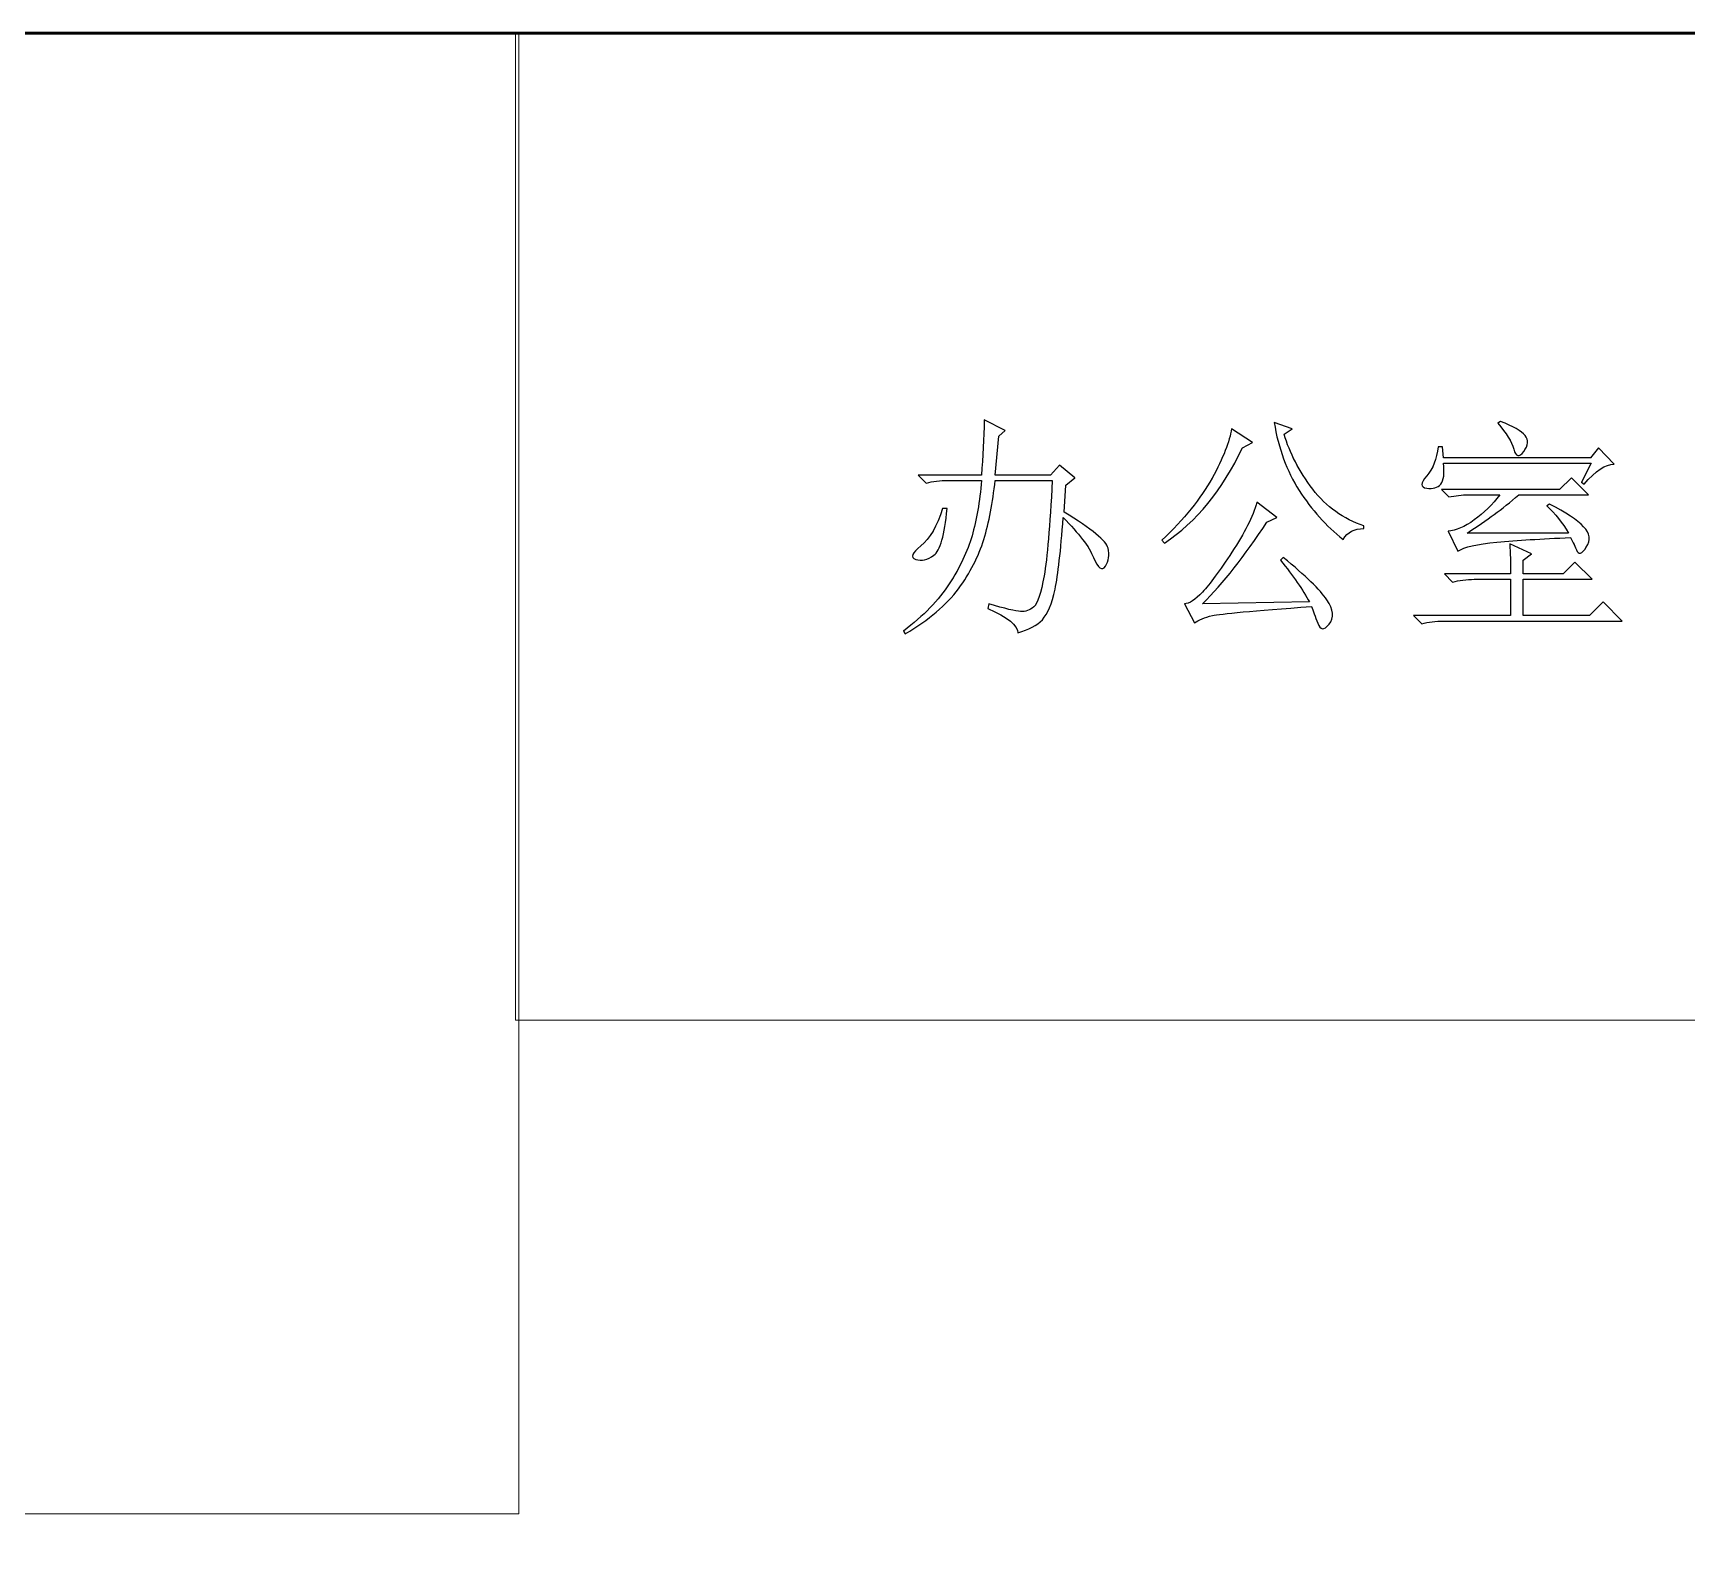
# Model space of a CAD drawing. Header units: millimetres. Extents: x -1478 to 887, y -2742 to 2769.
# Drawn here: x -874 to -270, y 2218 to 2769 of the extents above; entities that cross this region are included whole.
import ezdxf

# ---------------------------------------------------------------- set-up
doc = ezdxf.new("R2010")
doc.units = ezdxf.units.MM
doc.header["$MEASUREMENT"] = 0
doc.layers.add('layer 1', color=7, linetype='Continuous')

msp = doc.modelspace()

# ---------------------------------------------------------------- linework, layer by layer
at = {"layer": 'layer 1', "color": 254, "lineweight": 50}
msp.add_lwpolyline([(-1477.9262, -2741.7131), (886.7568, -2741.7131), (886.7568, 2769.2023), (-1477.9262, 2769.2023), (-1477.9262, -2741.7131)], close=True, dxfattribs=at)
at = {"layer": 'layer 1', "color": 241, "lineweight": 20}
for points in [[(-1477.9258, 2228.1309), (-696.3778, 2228.1309), (-696.3778, 2769.2021), (-1477.9258, 2769.2021), (-1477.9258, 2228.1309)], [(-697.5857, 2408.4883), (-156.5141, 2408.4883), (-156.5141, 2769.2021), (-697.5857, 2769.2021), (-697.5857, 2408.4883)]]:
    msp.add_lwpolyline(points, close=True, dxfattribs=at)
at = {"layer": 'layer 1', "color": 250}
for points, knots in [([(-496.5097, 2604.0764), (-496.5097, 2604.0764), (-497.1742, 2594.137), (-497.1742, 2594.137), (-497.1742, 2594.137), (-487.0086, 2587.9585), (-481.6501, 2583.5897), (-481.0987, 2581.0447), (-481.0987, 2581.0447), (-480.5473, 2578.5139), (-480.8866, 2576.3083), (-482.1025, 2574.4279), (-482.1025, 2574.4279), (-483.3184, 2572.5475), (-484.7464, 2573.5937), (-486.4006, 2577.5666), (-486.4006, 2577.5666), (-488.0548, 2581.5537), (-491.7591, 2586.4032), (-497.4994, 2592.1576), (-497.4994, 2592.1576), (-498.3901, 2579.9985), (-499.3798, 2571.275), (-500.4826, 2565.9731), (-500.4826, 2565.9731), (-501.5854, 2560.6711), (-503.1406, 2556.9668), (-505.12, 2554.8743), (-505.12, 2554.8743), (-507.1136, 2552.7677), (-510.0968, 2551.17), (-514.0697, 2550.0672), (-514.0697, 2550.0672), (-514.0697, 2552.7253), (-517.7174, 2555.7085), (-525.0129, 2559.0169), (-525.0129, 2559.0169), (-525.0129, 2559.0169), (-524.6736, 2560.6711), (-524.6736, 2560.6711), (-524.6736, 2560.6711), (-518.7071, 2558.9038), (-514.8473, 2557.9707), (-513.08, 2557.8576), (-513.08, 2557.8576), (-511.3127, 2557.7444), (-509.715, 2558.2958), (-508.2729, 2559.5118), (-508.2729, 2559.5118), (-506.8449, 2560.7277), (-505.5725, 2564.5451), (-504.4696, 2570.9498), (-504.4696, 2570.9498), (-503.3527, 2577.3546), (-502.363, 2588.9482), (-501.4864, 2605.7447), (-501.4864, 2605.7447), (-501.4864, 2605.7447), (-522.3549, 2605.7447), (-522.3549, 2605.7447), (-522.3549, 2605.7447), (-523.2456, 2597.5585), (-524.617, 2590.3903), (-526.4975, 2584.1976), (-526.4975, 2584.1976), (-528.3779, 2578.0191), (-531.4742, 2571.9961), (-535.7723, 2566.1427), (-535.7723, 2566.1427), (-540.0846, 2560.2894), (-546.5459, 2554.8178), (-555.1704, 2549.742), (-555.1704, 2549.742), (-555.1704, 2549.742), (-555.8207, 2550.7317), (-555.8207, 2550.7317), (-555.8207, 2550.7317), (-548.5394, 2556.2599), (-542.9547, 2562.0001), (-539.0949, 2567.9666), (-539.0949, 2567.9666), (-535.2209, 2573.933), (-532.4639, 2579.7864), (-530.8097, 2585.5266), (-530.8097, 2585.5266), (-529.1555, 2591.2669), (-527.9961, 2598.0109), (-527.3316, 2605.7447), (-527.3316, 2605.7447), (-527.3316, 2605.7447), (-539.5897, 2605.7447), (-539.5897, 2605.7447), (-539.5897, 2605.7447), (-542.4598, 2605.7447), (-545.1179, 2605.4054), (-547.5356, 2604.7409), (-547.5356, 2604.7409), (-547.5356, 2604.7409), (-550.5188, 2607.7241), (-550.5188, 2607.7241), (-550.5188, 2607.7241), (-550.5188, 2607.7241), (-527.3316, 2607.7241), (-527.3316, 2607.7241), (-527.3316, 2607.7241), (-526.8933, 2614.3551), (-526.554, 2621.0991), (-526.3278, 2627.9422), (-526.3278, 2627.9422), (-526.3278, 2627.9422), (-518.7071, 2623.9693), (-518.7071, 2623.9693), (-518.7071, 2623.9693), (-518.7071, 2623.9693), (-521.0259, 2621.9757), (-521.0259, 2621.9757), (-521.0259, 2621.9757), (-521.0259, 2621.9757), (-522.3549, 2607.7241), (-522.3549, 2607.7241), (-522.3549, 2607.7241), (-522.3549, 2607.7241), (-502.1509, 2607.7241), (-502.1509, 2607.7241), (-502.1509, 2607.7241), (-502.1509, 2607.7241), (-498.8284, 2611.3718), (-498.8284, 2611.3718), (-498.8284, 2611.3718), (-498.8284, 2611.3718), (-493.2013, 2606.7344), (-493.2013, 2606.7344), (-493.2013, 2606.7344), (-493.2013, 2606.7344), (-496.5097, 2604.0764), (-496.5097, 2604.0764)], [0, 0, 0, 0, 0.02941176, 0.02941176, 0.02941176, 0.02941176, 0.05882353, 0.05882353, 0.05882353, 0.05882353, 0.08823529, 0.08823529, 0.08823529, 0.08823529, 0.11764706, 0.11764706, 0.11764706, 0.11764706, 0.14705882, 0.14705882, 0.14705882, 0.14705882, 0.17647059, 0.17647059, 0.17647059, 0.17647059, 0.20588235, 0.20588235, 0.20588235, 0.20588235, 0.23529412, 0.23529412, 0.23529412, 0.23529412, 0.26470588, 0.26470588, 0.26470588, 0.26470588, 0.29411765, 0.29411765, 0.29411765, 0.29411765, 0.32352941, 0.32352941, 0.32352941, 0.32352941, 0.35294118, 0.35294118, 0.35294118, 0.35294118, 0.38235294, 0.38235294, 0.38235294, 0.38235294, 0.41176471, 0.41176471, 0.41176471, 0.41176471, 0.44117647, 0.44117647, 0.44117647, 0.44117647, 0.47058824, 0.47058824, 0.47058824, 0.47058824, 0.5, 0.5, 0.5, 0.5, 0.52941176, 0.52941176, 0.52941176, 0.52941176, 0.55882353, 0.55882353, 0.55882353, 0.55882353, 0.58823529, 0.58823529, 0.58823529, 0.58823529, 0.61764706, 0.61764706, 0.61764706, 0.61764706, 0.64705882, 0.64705882, 0.64705882, 0.64705882, 0.67647059, 0.67647059, 0.67647059, 0.67647059, 0.70588235, 0.70588235, 0.70588235, 0.70588235, 0.73529412, 0.73529412, 0.73529412, 0.73529412, 0.76470588, 0.76470588, 0.76470588, 0.76470588, 0.79411765, 0.79411765, 0.79411765, 0.79411765, 0.82352941, 0.82352941, 0.82352941, 0.82352941, 0.85294118, 0.85294118, 0.85294118, 0.85294118, 0.88235294, 0.88235294, 0.88235294, 0.88235294, 0.91176471, 0.91176471, 0.91176471, 0.91176471, 0.94117647, 0.94117647, 0.94117647, 0.94117647, 0.97058824, 0.97058824, 0.97058824, 0.97058824, 1, 1, 1, 1]), ([(-435.9968, 2624.6338), (-435.9968, 2624.6338), (-428.3762, 2619.657), (-428.3762, 2619.657), (-428.3762, 2619.657), (-428.3762, 2619.657), (-432.0239, 2617.6635), (-432.0239, 2617.6635), (-432.0239, 2617.6635), (-439.3194, 2602.2101), (-448.8205, 2590.6024), (-460.5271, 2582.8686), (-460.5271, 2582.8686), (-460.5271, 2582.8686), (-461.5168, 2583.8724), (-461.5168, 2583.8724), (-461.5168, 2583.8724), (-453.3448, 2591.6062), (-447.2087, 2599.1703), (-443.1226, 2606.5647), (-443.1226, 2606.5647), (-439.0366, 2613.9733), (-436.6613, 2619.9822), (-435.9968, 2624.6338)], [0, 0, 0, 0, 0.16666667, 0.16666667, 0.16666667, 0.16666667, 0.33333333, 0.33333333, 0.33333333, 0.33333333, 0.5, 0.5, 0.5, 0.5, 0.66666667, 0.66666667, 0.66666667, 0.66666667, 0.83333333, 0.83333333, 0.83333333, 0.83333333, 1, 1, 1, 1]), ([(-413.7994, 2624.6338), (-413.7994, 2624.6338), (-416.7826, 2622.6402), (-416.7826, 2622.6402), (-416.7826, 2622.6402), (-414.789, 2615.7972), (-411.311, 2609.1097), (-406.3484, 2602.5918), (-406.3484, 2602.5918), (-401.3716, 2596.074), (-395.1365, 2591.6062), (-387.629, 2589.1744), (-387.629, 2589.1744), (-387.629, 2589.1744), (-387.629, 2588.1705), (-387.629, 2588.1705), (-387.629, 2588.1705), (-391.1636, 2588.1705), (-393.6944, 2586.8557), (-395.2496, 2584.1976), (-395.2496, 2584.1976), (-401.4281, 2589.0613), (-406.7866, 2595.0277), (-411.311, 2602.097), (-411.311, 2602.097), (-415.8494, 2609.1662), (-418.8751, 2617.4514), (-420.4303, 2626.9525), (-420.4303, 2626.9525), (-420.4303, 2626.9525), (-413.7994, 2624.6338), (-413.7994, 2624.6338)], [0, 0, 0, 0, 0.125, 0.125, 0.125, 0.125, 0.25, 0.25, 0.25, 0.25, 0.375, 0.375, 0.375, 0.375, 0.5, 0.5, 0.5, 0.5, 0.625, 0.625, 0.625, 0.625, 0.75, 0.75, 0.75, 0.75, 0.875, 0.875, 0.875, 0.875, 1, 1, 1, 1]), ([(-338.7097, 2626.6132), (-338.7097, 2626.6132), (-337.72, 2627.2777), (-337.72, 2627.2777), (-337.72, 2627.2777), (-333.0826, 2625.5104), (-330.0993, 2623.7996), (-328.7703, 2622.1454), (-328.7703, 2622.1454), (-327.4413, 2620.4912), (-327.611, 2618.5542), (-329.2652, 2616.3486), (-329.2652, 2616.3486), (-330.9194, 2614.1288), (-332.1353, 2614.4116), (-332.9129, 2617.1686), (-332.9129, 2617.1686), (-333.6905, 2619.9256), (-335.6134, 2623.0785), (-338.7097, 2626.6132)], [0, 0, 0, 0, 0.2, 0.2, 0.2, 0.2, 0.4, 0.4, 0.4, 0.4, 0.6, 0.6, 0.6, 0.6, 0.8, 0.8, 0.8, 0.8, 1, 1, 1, 1]), ([(-308.2271, 2605.0802), (-308.2271, 2605.0802), (-304.5793, 2612.0363), (-304.5793, 2612.0363), (-304.5793, 2612.0363), (-304.5793, 2612.0363), (-358.5885, 2612.0363), (-358.5885, 2612.0363), (-358.5885, 2612.0363), (-358.1502, 2608.2755), (-358.4895, 2605.7447), (-359.5923, 2604.4157), (-359.5923, 2604.4157), (-360.6951, 2603.0867), (-362.4059, 2602.5918), (-364.7246, 2602.917), (-364.7246, 2602.917), (-367.0433, 2603.2563), (-367.0433, 2604.7409), (-364.7246, 2607.3989), (-364.7246, 2607.3989), (-362.4059, 2610.0428), (-361.0203, 2613.5774), (-360.582, 2618.0028), (-360.582, 2618.0028), (-360.582, 2618.0028), (-358.9278, 2618.0028), (-358.9278, 2618.0028), (-358.9278, 2618.0028), (-358.9278, 2618.0028), (-358.5885, 2614.0299), (-358.5885, 2614.0299), (-358.5885, 2614.0299), (-358.5885, 2614.0299), (-304.9186, 2614.0299), (-304.9186, 2614.0299), (-304.9186, 2614.0299), (-304.9186, 2614.0299), (-301.9354, 2617.6635), (-301.9354, 2617.6635), (-301.9354, 2617.6635), (-301.9354, 2617.6635), (-296.2941, 2611.697), (-296.2941, 2611.697), (-296.2941, 2611.697), (-299.3905, 2611.697), (-303.0382, 2609.2793), (-307.2374, 2604.4157), (-307.2374, 2604.4157), (-307.2374, 2604.4157), (-308.2271, 2605.0802), (-308.2271, 2605.0802)], [0, 0, 0, 0, 0.07692308, 0.07692308, 0.07692308, 0.07692308, 0.15384615, 0.15384615, 0.15384615, 0.15384615, 0.23076923, 0.23076923, 0.23076923, 0.23076923, 0.30769231, 0.30769231, 0.30769231, 0.30769231, 0.38461538, 0.38461538, 0.38461538, 0.38461538, 0.46153846, 0.46153846, 0.46153846, 0.46153846, 0.53846154, 0.53846154, 0.53846154, 0.53846154, 0.61538462, 0.61538462, 0.61538462, 0.61538462, 0.69230769, 0.69230769, 0.69230769, 0.69230769, 0.76923077, 0.76923077, 0.76923077, 0.76923077, 0.84615385, 0.84615385, 0.84615385, 0.84615385, 0.92307692, 0.92307692, 0.92307692, 0.92307692, 1, 1, 1, 1]), ([(-331.089, 2600.4428), (-334.1854, 2597.7847), (-337.1686, 2595.4095), (-340.0387, 2593.317), (-340.0387, 2593.317), (-342.9088, 2591.2103), (-346.2173, 2588.9482), (-349.9781, 2586.5163), (-349.9781, 2586.5163), (-349.9781, 2586.5163), (-312.8645, 2586.5163), (-312.8645, 2586.5163), (-312.8645, 2586.5163), (-315.0701, 2590.2772), (-317.7281, 2593.5856), (-320.8245, 2596.4557), (-320.8245, 2596.4557), (-320.8245, 2596.4557), (-319.8206, 2597.1202), (-319.8206, 2597.1202), (-319.8206, 2597.1202), (-313.8542, 2594.0239), (-309.7116, 2591.2669), (-307.3929, 2588.835), (-307.3929, 2588.835), (-305.0742, 2586.4032), (-304.749, 2583.929), (-306.4032, 2581.384), (-306.4032, 2581.384), (-308.0574, 2578.8391), (-309.2733, 2578.5139), (-310.0509, 2580.3943), (-310.0509, 2580.3943), (-310.8285, 2582.2606), (-311.5355, 2583.7593), (-312.2, 2584.8621), (-312.2, 2584.8621), (-322.8039, 2584.4238), (-331.7535, 2583.8724), (-339.049, 2583.2079), (-339.049, 2583.2079), (-346.3304, 2582.5434), (-351.0809, 2581.4406), (-353.2865, 2579.8854), (-353.2865, 2579.8854), (-353.2865, 2579.8854), (-356.9342, 2587.1808), (-356.9342, 2587.1808), (-356.9342, 2587.1808), (-354.0641, 2587.4071), (-350.8688, 2588.7785), (-347.3342, 2591.3234), (-347.3342, 2591.3234), (-343.7996, 2593.8684), (-340.7032, 2596.9081), (-338.0452, 2600.4428), (-338.0452, 2600.4428), (-338.0452, 2600.4428), (-351.3071, 2600.4428), (-351.3071, 2600.4428), (-351.3071, 2600.4428), (-351.3071, 2600.4428), (-356.6091, 2599.7783), (-356.6091, 2599.7783), (-356.6091, 2599.7783), (-356.6091, 2599.7783), (-359.253, 2602.4222), (-359.253, 2602.4222), (-359.253, 2602.4222), (-359.253, 2602.4222), (-316.1729, 2602.4222), (-316.1729, 2602.4222), (-316.1729, 2602.4222), (-316.1729, 2602.4222), (-311.8748, 2606.7344), (-311.8748, 2606.7344), (-311.8748, 2606.7344), (-311.8748, 2606.7344), (-305.569, 2600.4428), (-305.569, 2600.4428), (-305.569, 2600.4428), (-305.569, 2600.4428), (-331.089, 2600.4428), (-331.089, 2600.4428)], [0, 0, 0, 0, 0.04761905, 0.04761905, 0.04761905, 0.04761905, 0.0952381, 0.0952381, 0.0952381, 0.0952381, 0.14285714, 0.14285714, 0.14285714, 0.14285714, 0.19047619, 0.19047619, 0.19047619, 0.19047619, 0.23809524, 0.23809524, 0.23809524, 0.23809524, 0.28571429, 0.28571429, 0.28571429, 0.28571429, 0.33333333, 0.33333333, 0.33333333, 0.33333333, 0.38095238, 0.38095238, 0.38095238, 0.38095238, 0.42857143, 0.42857143, 0.42857143, 0.42857143, 0.47619048, 0.47619048, 0.47619048, 0.47619048, 0.52380952, 0.52380952, 0.52380952, 0.52380952, 0.57142857, 0.57142857, 0.57142857, 0.57142857, 0.61904762, 0.61904762, 0.61904762, 0.61904762, 0.66666667, 0.66666667, 0.66666667, 0.66666667, 0.71428571, 0.71428571, 0.71428571, 0.71428571, 0.76190476, 0.76190476, 0.76190476, 0.76190476, 0.80952381, 0.80952381, 0.80952381, 0.80952381, 0.85714286, 0.85714286, 0.85714286, 0.85714286, 0.9047619, 0.9047619, 0.9047619, 0.9047619, 0.95238095, 0.95238095, 0.95238095, 0.95238095, 1, 1, 1, 1]), ([(-446.6007, 2560.6711), (-446.6007, 2560.6711), (-407.5077, 2561.3356), (-407.5077, 2561.3356), (-407.5077, 2561.3356), (-409.9395, 2565.7468), (-413.4742, 2570.8367), (-418.1116, 2576.5769), (-418.1116, 2576.5769), (-418.1116, 2576.5769), (-417.1078, 2577.5666), (-417.1078, 2577.5666), (-417.1078, 2577.5666), (-408.9357, 2570.9498), (-403.6338, 2565.8034), (-401.2019, 2562.1698), (-401.2019, 2562.1698), (-398.7842, 2558.5221), (-398.5015, 2555.5388), (-400.3819, 2553.2201), (-400.3819, 2553.2201), (-402.2623, 2550.9014), (-403.6338, 2551.0004), (-404.5245, 2553.5453), (-404.5245, 2553.5453), (-405.4011, 2556.0902), (-406.1787, 2558.1262), (-406.8432, 2559.6814), (-406.8432, 2559.6814), (-428.051, 2558.1262), (-440.0829, 2557.0234), (-442.9671, 2556.3589), (-442.9671, 2556.3589), (-445.8372, 2555.7085), (-448.0428, 2554.8178), (-449.5839, 2553.715), (-449.5839, 2553.715), (-449.5839, 2553.715), (-453.2317, 2560.6711), (-453.2317, 2560.6711), (-453.2317, 2560.6711), (-451.4644, 2560.6711), (-449.2588, 2562.1132), (-446.6007, 2564.9834), (-446.6007, 2564.9834), (-443.9568, 2567.8535), (-440.3656, 2572.7171), (-435.8413, 2579.5602), (-435.8413, 2579.5602), (-431.3028, 2586.4032), (-428.2772, 2592.4828), (-426.722, 2597.7847), (-426.722, 2597.7847), (-426.722, 2597.7847), (-419.4406, 2592.1576), (-419.4406, 2592.1576), (-419.4406, 2592.1576), (-419.4406, 2592.1576), (-423.0742, 2590.4892), (-423.0742, 2590.4892), (-423.0742, 2590.4892), (-431.2463, 2578.118), (-439.0932, 2568.1787), (-446.6007, 2560.6711)], [0, 0, 0, 0, 0.0625, 0.0625, 0.0625, 0.0625, 0.125, 0.125, 0.125, 0.125, 0.1875, 0.1875, 0.1875, 0.1875, 0.25, 0.25, 0.25, 0.25, 0.3125, 0.3125, 0.3125, 0.3125, 0.375, 0.375, 0.375, 0.375, 0.4375, 0.4375, 0.4375, 0.4375, 0.5, 0.5, 0.5, 0.5, 0.5625, 0.5625, 0.5625, 0.5625, 0.625, 0.625, 0.625, 0.625, 0.6875, 0.6875, 0.6875, 0.6875, 0.75, 0.75, 0.75, 0.75, 0.8125, 0.8125, 0.8125, 0.8125, 0.875, 0.875, 0.875, 0.875, 0.9375, 0.9375, 0.9375, 0.9375, 1, 1, 1, 1]), ([(-541.5833, 2595.466), (-541.5833, 2595.466), (-539.9149, 2595.466), (-539.9149, 2595.466), (-539.9149, 2595.466), (-540.8056, 2585.7528), (-542.4033, 2580.055), (-544.722, 2578.4008), (-544.722, 2578.4008), (-547.0407, 2576.7466), (-549.2605, 2576.2518), (-551.353, 2576.9163), (-551.353, 2576.9163), (-553.4455, 2577.5666), (-552.8375, 2579.235), (-549.5291, 2581.8789), (-549.5291, 2581.8789), (-546.2207, 2584.5369), (-543.5626, 2589.0613), (-541.5833, 2595.466)], [0, 0, 0, 0, 0.2, 0.2, 0.2, 0.2, 0.4, 0.4, 0.4, 0.4, 0.6, 0.6, 0.6, 0.6, 0.8, 0.8, 0.8, 0.8, 1, 1, 1, 1]), ([(-334.0723, 2571.6143), (-334.0723, 2575.5873), (-334.1854, 2579.235), (-334.3975, 2582.5434), (-334.3975, 2582.5434), (-334.3975, 2582.5434), (-326.4516, 2578.8957), (-326.4516, 2578.8957), (-326.4516, 2578.8957), (-326.4516, 2578.8957), (-329.4348, 2576.5769), (-329.4348, 2576.5769), (-329.4348, 2576.5769), (-329.4348, 2576.5769), (-329.4348, 2571.6143), (-329.4348, 2571.6143), (-329.4348, 2571.6143), (-329.4348, 2571.6143), (-314.858, 2571.6143), (-314.858, 2571.6143), (-314.858, 2571.6143), (-314.858, 2571.6143), (-310.5458, 2575.9124), (-310.5458, 2575.9124), (-310.5458, 2575.9124), (-310.5458, 2575.9124), (-304.2541, 2569.6208), (-304.2541, 2569.6208), (-304.2541, 2569.6208), (-304.2541, 2569.6208), (-329.4348, 2569.6208), (-329.4348, 2569.6208), (-329.4348, 2569.6208), (-329.4348, 2569.6208), (-329.4348, 2556.3589), (-329.4348, 2556.3589), (-329.4348, 2556.3589), (-329.4348, 2556.3589), (-305.2438, 2556.3589), (-305.2438, 2556.3589), (-305.2438, 2556.3589), (-305.2438, 2556.3589), (-300.2671, 2561.3356), (-300.2671, 2561.3356), (-300.2671, 2561.3356), (-300.2671, 2561.3356), (-293.3109, 2554.3795), (-293.3109, 2554.3795), (-293.3109, 2554.3795), (-293.3109, 2554.3795), (-358.5885, 2554.3795), (-358.5885, 2554.3795), (-358.5885, 2554.3795), (-361.4727, 2554.3795), (-364.1166, 2554.0402), (-366.5484, 2553.3756), (-366.5484, 2553.3756), (-366.5484, 2553.3756), (-369.5317, 2556.3589), (-369.5317, 2556.3589), (-369.5317, 2556.3589), (-369.5317, 2556.3589), (-334.0723, 2556.3589), (-334.0723, 2556.3589), (-334.0723, 2556.3589), (-334.0723, 2556.3589), (-334.0723, 2569.6208), (-334.0723, 2569.6208), (-334.0723, 2569.6208), (-334.0723, 2569.6208), (-347.3342, 2569.6208), (-347.3342, 2569.6208), (-347.3342, 2569.6208), (-350.2043, 2569.6208), (-352.8482, 2569.2815), (-355.28, 2568.6311), (-355.28, 2568.6311), (-355.28, 2568.6311), (-358.2633, 2571.6143), (-358.2633, 2571.6143), (-358.2633, 2571.6143), (-358.2633, 2571.6143), (-334.0723, 2571.6143), (-334.0723, 2571.6143)], [0, 0, 0, 0, 0.04761905, 0.04761905, 0.04761905, 0.04761905, 0.0952381, 0.0952381, 0.0952381, 0.0952381, 0.14285714, 0.14285714, 0.14285714, 0.14285714, 0.19047619, 0.19047619, 0.19047619, 0.19047619, 0.23809524, 0.23809524, 0.23809524, 0.23809524, 0.28571429, 0.28571429, 0.28571429, 0.28571429, 0.33333333, 0.33333333, 0.33333333, 0.33333333, 0.38095238, 0.38095238, 0.38095238, 0.38095238, 0.42857143, 0.42857143, 0.42857143, 0.42857143, 0.47619048, 0.47619048, 0.47619048, 0.47619048, 0.52380952, 0.52380952, 0.52380952, 0.52380952, 0.57142857, 0.57142857, 0.57142857, 0.57142857, 0.61904762, 0.61904762, 0.61904762, 0.61904762, 0.66666667, 0.66666667, 0.66666667, 0.66666667, 0.71428571, 0.71428571, 0.71428571, 0.71428571, 0.76190476, 0.76190476, 0.76190476, 0.76190476, 0.80952381, 0.80952381, 0.80952381, 0.80952381, 0.85714286, 0.85714286, 0.85714286, 0.85714286, 0.9047619, 0.9047619, 0.9047619, 0.9047619, 0.95238095, 0.95238095, 0.95238095, 0.95238095, 1, 1, 1, 1])]:
    msp.add_open_spline(points, degree=3, knots=knots, dxfattribs=at)
at = {"layer": 'layer 1', "color": 250, "lineweight": 20}
for points, knots in [([(-496.5097, 2604.0764), (-496.5097, 2604.0764), (-497.1742, 2594.137), (-497.1742, 2594.137), (-497.1742, 2594.137), (-487.0086, 2587.9585), (-481.6501, 2583.5897), (-481.0987, 2581.0447), (-481.0987, 2581.0447), (-480.5473, 2578.5139), (-480.8866, 2576.3083), (-482.1025, 2574.4279), (-482.1025, 2574.4279), (-483.3184, 2572.5475), (-484.7464, 2573.5937), (-486.4006, 2577.5666), (-486.4006, 2577.5666), (-488.0548, 2581.5537), (-491.7591, 2586.4032), (-497.4994, 2592.1576), (-497.4994, 2592.1576), (-498.3901, 2579.9985), (-499.3798, 2571.275), (-500.4826, 2565.9731), (-500.4826, 2565.9731), (-501.5854, 2560.6711), (-503.1406, 2556.9668), (-505.12, 2554.8743), (-505.12, 2554.8743), (-507.1136, 2552.7677), (-510.0968, 2551.17), (-514.0697, 2550.0672), (-514.0697, 2550.0672), (-514.0697, 2552.7253), (-517.7174, 2555.7085), (-525.0129, 2559.0169), (-525.0129, 2559.0169), (-525.0129, 2559.0169), (-524.6736, 2560.6711), (-524.6736, 2560.6711), (-524.6736, 2560.6711), (-518.7071, 2558.9038), (-514.8473, 2557.9707), (-513.08, 2557.8576), (-513.08, 2557.8576), (-511.3127, 2557.7444), (-509.715, 2558.2958), (-508.2729, 2559.5118), (-508.2729, 2559.5118), (-506.8449, 2560.7277), (-505.5725, 2564.5451), (-504.4696, 2570.9498), (-504.4696, 2570.9498), (-503.3527, 2577.3546), (-502.363, 2588.9482), (-501.4864, 2605.7447), (-501.4864, 2605.7447), (-501.4864, 2605.7447), (-522.3549, 2605.7447), (-522.3549, 2605.7447), (-522.3549, 2605.7447), (-523.2456, 2597.5585), (-524.617, 2590.3903), (-526.4975, 2584.1976), (-526.4975, 2584.1976), (-528.3779, 2578.0191), (-531.4742, 2571.9961), (-535.7723, 2566.1427), (-535.7723, 2566.1427), (-540.0846, 2560.2894), (-546.5459, 2554.8178), (-555.1704, 2549.742), (-555.1704, 2549.742), (-555.1704, 2549.742), (-555.8207, 2550.7317), (-555.8207, 2550.7317), (-555.8207, 2550.7317), (-548.5394, 2556.2599), (-542.9547, 2562.0001), (-539.0949, 2567.9666), (-539.0949, 2567.9666), (-535.2209, 2573.933), (-532.4639, 2579.7864), (-530.8097, 2585.5266), (-530.8097, 2585.5266), (-529.1555, 2591.2669), (-527.9961, 2598.0109), (-527.3316, 2605.7447), (-527.3316, 2605.7447), (-527.3316, 2605.7447), (-539.5897, 2605.7447), (-539.5897, 2605.7447), (-539.5897, 2605.7447), (-542.4598, 2605.7447), (-545.1179, 2605.4054), (-547.5356, 2604.7409), (-547.5356, 2604.7409), (-547.5356, 2604.7409), (-550.5188, 2607.7241), (-550.5188, 2607.7241), (-550.5188, 2607.7241), (-550.5188, 2607.7241), (-527.3316, 2607.7241), (-527.3316, 2607.7241), (-527.3316, 2607.7241), (-526.8933, 2614.3551), (-526.554, 2621.0991), (-526.3278, 2627.9422), (-526.3278, 2627.9422), (-526.3278, 2627.9422), (-518.7071, 2623.9693), (-518.7071, 2623.9693), (-518.7071, 2623.9693), (-518.7071, 2623.9693), (-521.0259, 2621.9757), (-521.0259, 2621.9757), (-521.0259, 2621.9757), (-521.0259, 2621.9757), (-522.3549, 2607.7241), (-522.3549, 2607.7241), (-522.3549, 2607.7241), (-522.3549, 2607.7241), (-502.1509, 2607.7241), (-502.1509, 2607.7241), (-502.1509, 2607.7241), (-502.1509, 2607.7241), (-498.8284, 2611.3718), (-498.8284, 2611.3718), (-498.8284, 2611.3718), (-498.8284, 2611.3718), (-493.2013, 2606.7344), (-493.2013, 2606.7344), (-493.2013, 2606.7344), (-493.2013, 2606.7344), (-496.5097, 2604.0764), (-496.5097, 2604.0764)], [0, 0, 0, 0, 0.02941176, 0.02941176, 0.02941176, 0.02941176, 0.05882353, 0.05882353, 0.05882353, 0.05882353, 0.08823529, 0.08823529, 0.08823529, 0.08823529, 0.11764706, 0.11764706, 0.11764706, 0.11764706, 0.14705882, 0.14705882, 0.14705882, 0.14705882, 0.17647059, 0.17647059, 0.17647059, 0.17647059, 0.20588235, 0.20588235, 0.20588235, 0.20588235, 0.23529412, 0.23529412, 0.23529412, 0.23529412, 0.26470588, 0.26470588, 0.26470588, 0.26470588, 0.29411765, 0.29411765, 0.29411765, 0.29411765, 0.32352941, 0.32352941, 0.32352941, 0.32352941, 0.35294118, 0.35294118, 0.35294118, 0.35294118, 0.38235294, 0.38235294, 0.38235294, 0.38235294, 0.41176471, 0.41176471, 0.41176471, 0.41176471, 0.44117647, 0.44117647, 0.44117647, 0.44117647, 0.47058824, 0.47058824, 0.47058824, 0.47058824, 0.5, 0.5, 0.5, 0.5, 0.52941176, 0.52941176, 0.52941176, 0.52941176, 0.55882353, 0.55882353, 0.55882353, 0.55882353, 0.58823529, 0.58823529, 0.58823529, 0.58823529, 0.61764706, 0.61764706, 0.61764706, 0.61764706, 0.64705882, 0.64705882, 0.64705882, 0.64705882, 0.67647059, 0.67647059, 0.67647059, 0.67647059, 0.70588235, 0.70588235, 0.70588235, 0.70588235, 0.73529412, 0.73529412, 0.73529412, 0.73529412, 0.76470588, 0.76470588, 0.76470588, 0.76470588, 0.79411765, 0.79411765, 0.79411765, 0.79411765, 0.82352941, 0.82352941, 0.82352941, 0.82352941, 0.85294118, 0.85294118, 0.85294118, 0.85294118, 0.88235294, 0.88235294, 0.88235294, 0.88235294, 0.91176471, 0.91176471, 0.91176471, 0.91176471, 0.94117647, 0.94117647, 0.94117647, 0.94117647, 0.97058824, 0.97058824, 0.97058824, 0.97058824, 1, 1, 1, 1]), ([(-435.9968, 2624.6338), (-435.9968, 2624.6338), (-428.3762, 2619.657), (-428.3762, 2619.657), (-428.3762, 2619.657), (-428.3762, 2619.657), (-432.0239, 2617.6635), (-432.0239, 2617.6635), (-432.0239, 2617.6635), (-439.3194, 2602.2101), (-448.8205, 2590.6024), (-460.5271, 2582.8686), (-460.5271, 2582.8686), (-460.5271, 2582.8686), (-461.5168, 2583.8724), (-461.5168, 2583.8724), (-461.5168, 2583.8724), (-453.3448, 2591.6062), (-447.2087, 2599.1703), (-443.1226, 2606.5647), (-443.1226, 2606.5647), (-439.0366, 2613.9733), (-436.6613, 2619.9822), (-435.9968, 2624.6338)], [0, 0, 0, 0, 0.16666667, 0.16666667, 0.16666667, 0.16666667, 0.33333333, 0.33333333, 0.33333333, 0.33333333, 0.5, 0.5, 0.5, 0.5, 0.66666667, 0.66666667, 0.66666667, 0.66666667, 0.83333333, 0.83333333, 0.83333333, 0.83333333, 1, 1, 1, 1]), ([(-413.7994, 2624.6338), (-413.7994, 2624.6338), (-416.7826, 2622.6402), (-416.7826, 2622.6402), (-416.7826, 2622.6402), (-414.789, 2615.7972), (-411.311, 2609.1097), (-406.3484, 2602.5918), (-406.3484, 2602.5918), (-401.3716, 2596.074), (-395.1365, 2591.6062), (-387.629, 2589.1744), (-387.629, 2589.1744), (-387.629, 2589.1744), (-387.629, 2588.1705), (-387.629, 2588.1705), (-387.629, 2588.1705), (-391.1636, 2588.1705), (-393.6944, 2586.8557), (-395.2496, 2584.1976), (-395.2496, 2584.1976), (-401.4281, 2589.0613), (-406.7866, 2595.0277), (-411.311, 2602.097), (-411.311, 2602.097), (-415.8494, 2609.1662), (-418.8751, 2617.4514), (-420.4303, 2626.9525), (-420.4303, 2626.9525), (-420.4303, 2626.9525), (-413.7994, 2624.6338), (-413.7994, 2624.6338)], [0, 0, 0, 0, 0.125, 0.125, 0.125, 0.125, 0.25, 0.25, 0.25, 0.25, 0.375, 0.375, 0.375, 0.375, 0.5, 0.5, 0.5, 0.5, 0.625, 0.625, 0.625, 0.625, 0.75, 0.75, 0.75, 0.75, 0.875, 0.875, 0.875, 0.875, 1, 1, 1, 1]), ([(-338.7097, 2626.6132), (-338.7097, 2626.6132), (-337.72, 2627.2777), (-337.72, 2627.2777), (-337.72, 2627.2777), (-333.0826, 2625.5104), (-330.0993, 2623.7996), (-328.7703, 2622.1454), (-328.7703, 2622.1454), (-327.4413, 2620.4912), (-327.611, 2618.5542), (-329.2652, 2616.3486), (-329.2652, 2616.3486), (-330.9194, 2614.1288), (-332.1353, 2614.4116), (-332.9129, 2617.1686), (-332.9129, 2617.1686), (-333.6905, 2619.9256), (-335.6134, 2623.0785), (-338.7097, 2626.6132)], [0, 0, 0, 0, 0.2, 0.2, 0.2, 0.2, 0.4, 0.4, 0.4, 0.4, 0.6, 0.6, 0.6, 0.6, 0.8, 0.8, 0.8, 0.8, 1, 1, 1, 1]), ([(-308.2271, 2605.0802), (-308.2271, 2605.0802), (-304.5793, 2612.0363), (-304.5793, 2612.0363), (-304.5793, 2612.0363), (-304.5793, 2612.0363), (-358.5885, 2612.0363), (-358.5885, 2612.0363), (-358.5885, 2612.0363), (-358.1502, 2608.2755), (-358.4895, 2605.7447), (-359.5923, 2604.4157), (-359.5923, 2604.4157), (-360.6951, 2603.0867), (-362.4059, 2602.5918), (-364.7246, 2602.917), (-364.7246, 2602.917), (-367.0433, 2603.2563), (-367.0433, 2604.7409), (-364.7246, 2607.3989), (-364.7246, 2607.3989), (-362.4059, 2610.0428), (-361.0203, 2613.5774), (-360.582, 2618.0028), (-360.582, 2618.0028), (-360.582, 2618.0028), (-358.9278, 2618.0028), (-358.9278, 2618.0028), (-358.9278, 2618.0028), (-358.9278, 2618.0028), (-358.5885, 2614.0299), (-358.5885, 2614.0299), (-358.5885, 2614.0299), (-358.5885, 2614.0299), (-304.9186, 2614.0299), (-304.9186, 2614.0299), (-304.9186, 2614.0299), (-304.9186, 2614.0299), (-301.9354, 2617.6635), (-301.9354, 2617.6635), (-301.9354, 2617.6635), (-301.9354, 2617.6635), (-296.2941, 2611.697), (-296.2941, 2611.697), (-296.2941, 2611.697), (-299.3905, 2611.697), (-303.0382, 2609.2793), (-307.2374, 2604.4157), (-307.2374, 2604.4157), (-307.2374, 2604.4157), (-308.2271, 2605.0802), (-308.2271, 2605.0802)], [0, 0, 0, 0, 0.07692308, 0.07692308, 0.07692308, 0.07692308, 0.15384615, 0.15384615, 0.15384615, 0.15384615, 0.23076923, 0.23076923, 0.23076923, 0.23076923, 0.30769231, 0.30769231, 0.30769231, 0.30769231, 0.38461538, 0.38461538, 0.38461538, 0.38461538, 0.46153846, 0.46153846, 0.46153846, 0.46153846, 0.53846154, 0.53846154, 0.53846154, 0.53846154, 0.61538462, 0.61538462, 0.61538462, 0.61538462, 0.69230769, 0.69230769, 0.69230769, 0.69230769, 0.76923077, 0.76923077, 0.76923077, 0.76923077, 0.84615385, 0.84615385, 0.84615385, 0.84615385, 0.92307692, 0.92307692, 0.92307692, 0.92307692, 1, 1, 1, 1]), ([(-331.089, 2600.4428), (-334.1854, 2597.7847), (-337.1686, 2595.4095), (-340.0387, 2593.317), (-340.0387, 2593.317), (-342.9088, 2591.2103), (-346.2173, 2588.9482), (-349.9781, 2586.5163), (-349.9781, 2586.5163), (-349.9781, 2586.5163), (-312.8645, 2586.5163), (-312.8645, 2586.5163), (-312.8645, 2586.5163), (-315.0701, 2590.2772), (-317.7281, 2593.5856), (-320.8245, 2596.4557), (-320.8245, 2596.4557), (-320.8245, 2596.4557), (-319.8206, 2597.1202), (-319.8206, 2597.1202), (-319.8206, 2597.1202), (-313.8542, 2594.0239), (-309.7116, 2591.2669), (-307.3929, 2588.835), (-307.3929, 2588.835), (-305.0742, 2586.4032), (-304.749, 2583.929), (-306.4032, 2581.384), (-306.4032, 2581.384), (-308.0574, 2578.8391), (-309.2733, 2578.5139), (-310.0509, 2580.3943), (-310.0509, 2580.3943), (-310.8285, 2582.2606), (-311.5355, 2583.7593), (-312.2, 2584.8621), (-312.2, 2584.8621), (-322.8039, 2584.4238), (-331.7535, 2583.8724), (-339.049, 2583.2079), (-339.049, 2583.2079), (-346.3304, 2582.5434), (-351.0809, 2581.4406), (-353.2865, 2579.8854), (-353.2865, 2579.8854), (-353.2865, 2579.8854), (-356.9342, 2587.1808), (-356.9342, 2587.1808), (-356.9342, 2587.1808), (-354.0641, 2587.4071), (-350.8688, 2588.7785), (-347.3342, 2591.3234), (-347.3342, 2591.3234), (-343.7996, 2593.8684), (-340.7032, 2596.9081), (-338.0452, 2600.4428), (-338.0452, 2600.4428), (-338.0452, 2600.4428), (-351.3071, 2600.4428), (-351.3071, 2600.4428), (-351.3071, 2600.4428), (-351.3071, 2600.4428), (-356.6091, 2599.7783), (-356.6091, 2599.7783), (-356.6091, 2599.7783), (-356.6091, 2599.7783), (-359.253, 2602.4222), (-359.253, 2602.4222), (-359.253, 2602.4222), (-359.253, 2602.4222), (-316.1729, 2602.4222), (-316.1729, 2602.4222), (-316.1729, 2602.4222), (-316.1729, 2602.4222), (-311.8748, 2606.7344), (-311.8748, 2606.7344), (-311.8748, 2606.7344), (-311.8748, 2606.7344), (-305.569, 2600.4428), (-305.569, 2600.4428), (-305.569, 2600.4428), (-305.569, 2600.4428), (-331.089, 2600.4428), (-331.089, 2600.4428)], [0, 0, 0, 0, 0.04761905, 0.04761905, 0.04761905, 0.04761905, 0.0952381, 0.0952381, 0.0952381, 0.0952381, 0.14285714, 0.14285714, 0.14285714, 0.14285714, 0.19047619, 0.19047619, 0.19047619, 0.19047619, 0.23809524, 0.23809524, 0.23809524, 0.23809524, 0.28571429, 0.28571429, 0.28571429, 0.28571429, 0.33333333, 0.33333333, 0.33333333, 0.33333333, 0.38095238, 0.38095238, 0.38095238, 0.38095238, 0.42857143, 0.42857143, 0.42857143, 0.42857143, 0.47619048, 0.47619048, 0.47619048, 0.47619048, 0.52380952, 0.52380952, 0.52380952, 0.52380952, 0.57142857, 0.57142857, 0.57142857, 0.57142857, 0.61904762, 0.61904762, 0.61904762, 0.61904762, 0.66666667, 0.66666667, 0.66666667, 0.66666667, 0.71428571, 0.71428571, 0.71428571, 0.71428571, 0.76190476, 0.76190476, 0.76190476, 0.76190476, 0.80952381, 0.80952381, 0.80952381, 0.80952381, 0.85714286, 0.85714286, 0.85714286, 0.85714286, 0.9047619, 0.9047619, 0.9047619, 0.9047619, 0.95238095, 0.95238095, 0.95238095, 0.95238095, 1, 1, 1, 1]), ([(-446.6007, 2560.6711), (-446.6007, 2560.6711), (-407.5077, 2561.3356), (-407.5077, 2561.3356), (-407.5077, 2561.3356), (-409.9395, 2565.7468), (-413.4742, 2570.8367), (-418.1116, 2576.5769), (-418.1116, 2576.5769), (-418.1116, 2576.5769), (-417.1078, 2577.5666), (-417.1078, 2577.5666), (-417.1078, 2577.5666), (-408.9357, 2570.9498), (-403.6338, 2565.8034), (-401.2019, 2562.1698), (-401.2019, 2562.1698), (-398.7842, 2558.5221), (-398.5015, 2555.5388), (-400.3819, 2553.2201), (-400.3819, 2553.2201), (-402.2623, 2550.9014), (-403.6338, 2551.0004), (-404.5245, 2553.5453), (-404.5245, 2553.5453), (-405.4011, 2556.0902), (-406.1787, 2558.1262), (-406.8432, 2559.6814), (-406.8432, 2559.6814), (-428.051, 2558.1262), (-440.0829, 2557.0234), (-442.9671, 2556.3589), (-442.9671, 2556.3589), (-445.8372, 2555.7085), (-448.0428, 2554.8178), (-449.5839, 2553.715), (-449.5839, 2553.715), (-449.5839, 2553.715), (-453.2317, 2560.6711), (-453.2317, 2560.6711), (-453.2317, 2560.6711), (-451.4644, 2560.6711), (-449.2588, 2562.1132), (-446.6007, 2564.9834), (-446.6007, 2564.9834), (-443.9568, 2567.8535), (-440.3656, 2572.7171), (-435.8413, 2579.5602), (-435.8413, 2579.5602), (-431.3028, 2586.4032), (-428.2772, 2592.4828), (-426.722, 2597.7847), (-426.722, 2597.7847), (-426.722, 2597.7847), (-419.4406, 2592.1576), (-419.4406, 2592.1576), (-419.4406, 2592.1576), (-419.4406, 2592.1576), (-423.0742, 2590.4892), (-423.0742, 2590.4892), (-423.0742, 2590.4892), (-431.2463, 2578.118), (-439.0932, 2568.1787), (-446.6007, 2560.6711)], [0, 0, 0, 0, 0.0625, 0.0625, 0.0625, 0.0625, 0.125, 0.125, 0.125, 0.125, 0.1875, 0.1875, 0.1875, 0.1875, 0.25, 0.25, 0.25, 0.25, 0.3125, 0.3125, 0.3125, 0.3125, 0.375, 0.375, 0.375, 0.375, 0.4375, 0.4375, 0.4375, 0.4375, 0.5, 0.5, 0.5, 0.5, 0.5625, 0.5625, 0.5625, 0.5625, 0.625, 0.625, 0.625, 0.625, 0.6875, 0.6875, 0.6875, 0.6875, 0.75, 0.75, 0.75, 0.75, 0.8125, 0.8125, 0.8125, 0.8125, 0.875, 0.875, 0.875, 0.875, 0.9375, 0.9375, 0.9375, 0.9375, 1, 1, 1, 1]), ([(-541.5833, 2595.466), (-541.5833, 2595.466), (-539.9149, 2595.466), (-539.9149, 2595.466), (-539.9149, 2595.466), (-540.8056, 2585.7528), (-542.4033, 2580.055), (-544.722, 2578.4008), (-544.722, 2578.4008), (-547.0407, 2576.7466), (-549.2605, 2576.2518), (-551.353, 2576.9163), (-551.353, 2576.9163), (-553.4455, 2577.5666), (-552.8375, 2579.235), (-549.5291, 2581.8789), (-549.5291, 2581.8789), (-546.2207, 2584.5369), (-543.5626, 2589.0613), (-541.5833, 2595.466)], [0, 0, 0, 0, 0.2, 0.2, 0.2, 0.2, 0.4, 0.4, 0.4, 0.4, 0.6, 0.6, 0.6, 0.6, 0.8, 0.8, 0.8, 0.8, 1, 1, 1, 1]), ([(-334.0723, 2571.6143), (-334.0723, 2575.5873), (-334.1854, 2579.235), (-334.3975, 2582.5434), (-334.3975, 2582.5434), (-334.3975, 2582.5434), (-326.4516, 2578.8957), (-326.4516, 2578.8957), (-326.4516, 2578.8957), (-326.4516, 2578.8957), (-329.4348, 2576.5769), (-329.4348, 2576.5769), (-329.4348, 2576.5769), (-329.4348, 2576.5769), (-329.4348, 2571.6143), (-329.4348, 2571.6143), (-329.4348, 2571.6143), (-329.4348, 2571.6143), (-314.858, 2571.6143), (-314.858, 2571.6143), (-314.858, 2571.6143), (-314.858, 2571.6143), (-310.5458, 2575.9124), (-310.5458, 2575.9124), (-310.5458, 2575.9124), (-310.5458, 2575.9124), (-304.2541, 2569.6208), (-304.2541, 2569.6208), (-304.2541, 2569.6208), (-304.2541, 2569.6208), (-329.4348, 2569.6208), (-329.4348, 2569.6208), (-329.4348, 2569.6208), (-329.4348, 2569.6208), (-329.4348, 2556.3589), (-329.4348, 2556.3589), (-329.4348, 2556.3589), (-329.4348, 2556.3589), (-305.2438, 2556.3589), (-305.2438, 2556.3589), (-305.2438, 2556.3589), (-305.2438, 2556.3589), (-300.2671, 2561.3356), (-300.2671, 2561.3356), (-300.2671, 2561.3356), (-300.2671, 2561.3356), (-293.3109, 2554.3795), (-293.3109, 2554.3795), (-293.3109, 2554.3795), (-293.3109, 2554.3795), (-358.5885, 2554.3795), (-358.5885, 2554.3795), (-358.5885, 2554.3795), (-361.4727, 2554.3795), (-364.1166, 2554.0402), (-366.5484, 2553.3756), (-366.5484, 2553.3756), (-366.5484, 2553.3756), (-369.5317, 2556.3589), (-369.5317, 2556.3589), (-369.5317, 2556.3589), (-369.5317, 2556.3589), (-334.0723, 2556.3589), (-334.0723, 2556.3589), (-334.0723, 2556.3589), (-334.0723, 2556.3589), (-334.0723, 2569.6208), (-334.0723, 2569.6208), (-334.0723, 2569.6208), (-334.0723, 2569.6208), (-347.3342, 2569.6208), (-347.3342, 2569.6208), (-347.3342, 2569.6208), (-350.2043, 2569.6208), (-352.8482, 2569.2815), (-355.28, 2568.6311), (-355.28, 2568.6311), (-355.28, 2568.6311), (-358.2633, 2571.6143), (-358.2633, 2571.6143), (-358.2633, 2571.6143), (-358.2633, 2571.6143), (-334.0723, 2571.6143), (-334.0723, 2571.6143)], [0, 0, 0, 0, 0.04761905, 0.04761905, 0.04761905, 0.04761905, 0.0952381, 0.0952381, 0.0952381, 0.0952381, 0.14285714, 0.14285714, 0.14285714, 0.14285714, 0.19047619, 0.19047619, 0.19047619, 0.19047619, 0.23809524, 0.23809524, 0.23809524, 0.23809524, 0.28571429, 0.28571429, 0.28571429, 0.28571429, 0.33333333, 0.33333333, 0.33333333, 0.33333333, 0.38095238, 0.38095238, 0.38095238, 0.38095238, 0.42857143, 0.42857143, 0.42857143, 0.42857143, 0.47619048, 0.47619048, 0.47619048, 0.47619048, 0.52380952, 0.52380952, 0.52380952, 0.52380952, 0.57142857, 0.57142857, 0.57142857, 0.57142857, 0.61904762, 0.61904762, 0.61904762, 0.61904762, 0.66666667, 0.66666667, 0.66666667, 0.66666667, 0.71428571, 0.71428571, 0.71428571, 0.71428571, 0.76190476, 0.76190476, 0.76190476, 0.76190476, 0.80952381, 0.80952381, 0.80952381, 0.80952381, 0.85714286, 0.85714286, 0.85714286, 0.85714286, 0.9047619, 0.9047619, 0.9047619, 0.9047619, 0.95238095, 0.95238095, 0.95238095, 0.95238095, 1, 1, 1, 1])]:
    msp.add_open_spline(points, degree=3, knots=knots, dxfattribs=at)

doc.saveas('drawing.dxf')
